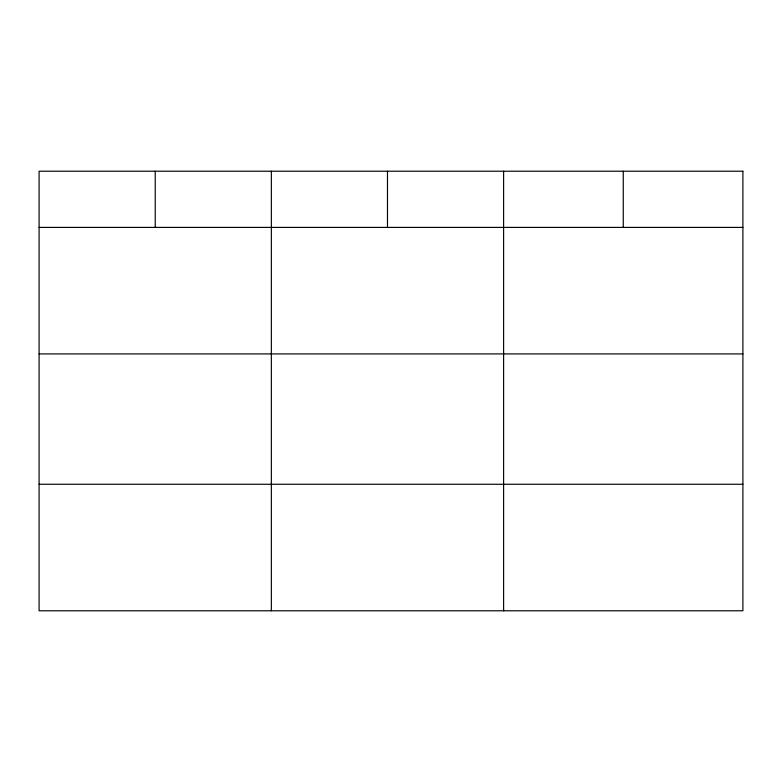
<?xml version="1.0" encoding="UTF-8"?>
<svg xmlns="http://www.w3.org/2000/svg" width="782" height="782" viewBox="0 0 782 782"><rect width="100%" height="100%" fill="white"/><g stroke="black" fill="none" stroke-linecap="round" stroke-linejoin="round"><path stroke-width="1.17" d="M39.1 227.406L742.9 227.406M39.1 353.914L742.9 353.914M39.1 484.263L742.9 484.263M623.254 171.219L623.254 227.406M503.608 171.219L503.608 610.781M387.481 171.219L387.481 227.406M271.354 171.219L271.354 610.781M155.227 171.219L155.227 227.406M742.9 171.219L39.1 171.219L39.1 610.781L742.9 610.781L742.9 171.219"/></g></svg>
